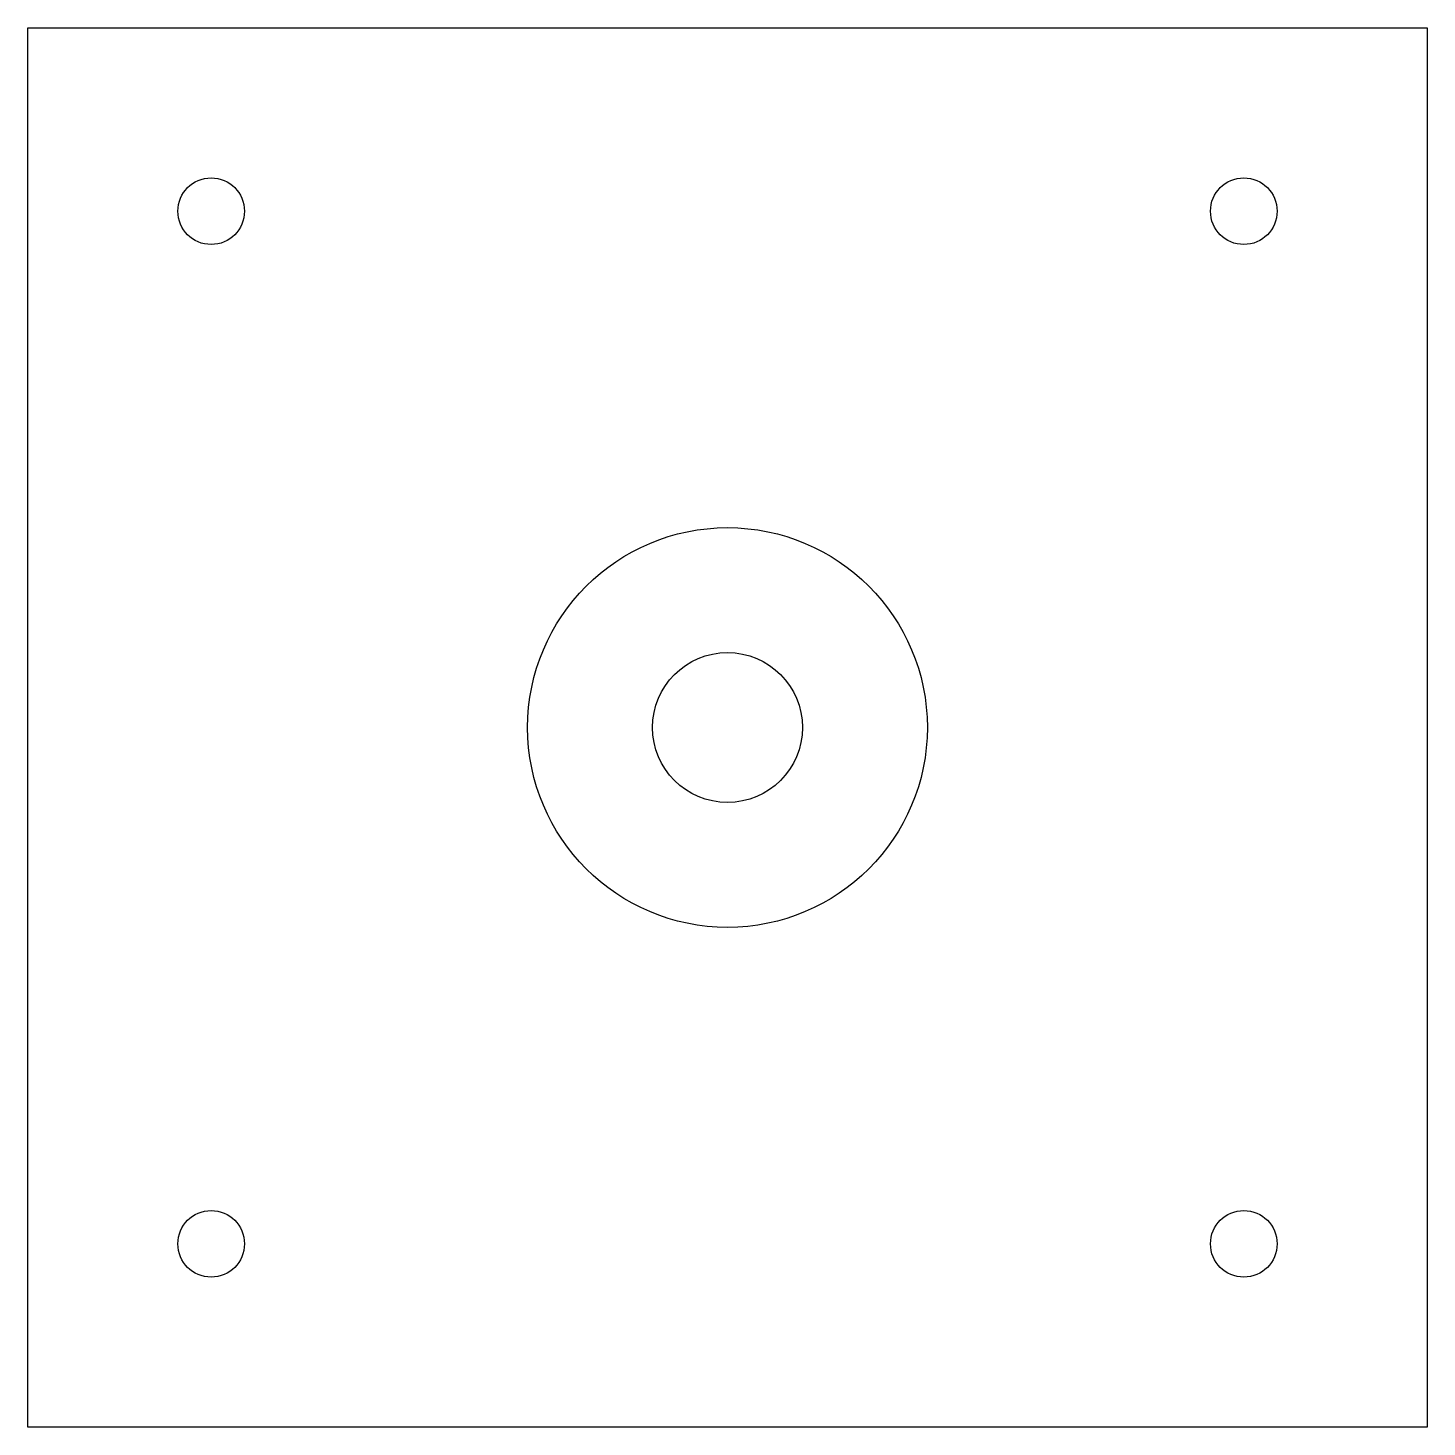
# Model space of a CAD drawing. Header units: millimetres. Extents: x 497 to 1115, y -302 to 166.
# Drawn here: x 1072.62 to 1114.62, y -302 to -260 of the extents above.
import ezdxf

# ---------------------------------------------------------------- set-up
doc = ezdxf.new("R2010")
doc.units = ezdxf.units.MM
doc.layers.add('orange', color=40, linetype='Continuous')

msp = doc.modelspace()

# ---------------------------------------------------------------- linework, layer by layer
at = {"layer": 'orange'}
for p, q in [((1072.615, -302.001), (1072.615, -260.001)), ((1072.615, -260.001), (1114.615, -260.001)), ((1114.615, -260.001), (1114.615, -302.001)), ((1114.615, -302.001), (1072.615, -302.001))]:
    msp.add_line(p, q, dxfattribs=at)
for centre, radius in [((1078.115, -265.501), 1), ((1109.115, -265.501), 1), ((1093.615, -281.001), 6), ((1093.615, -281.001), 2.25), ((1078.115, -296.501), 1), ((1109.115, -296.501), 1)]:
    msp.add_circle(centre, radius, dxfattribs=at)

doc.saveas('drawing.dxf')
